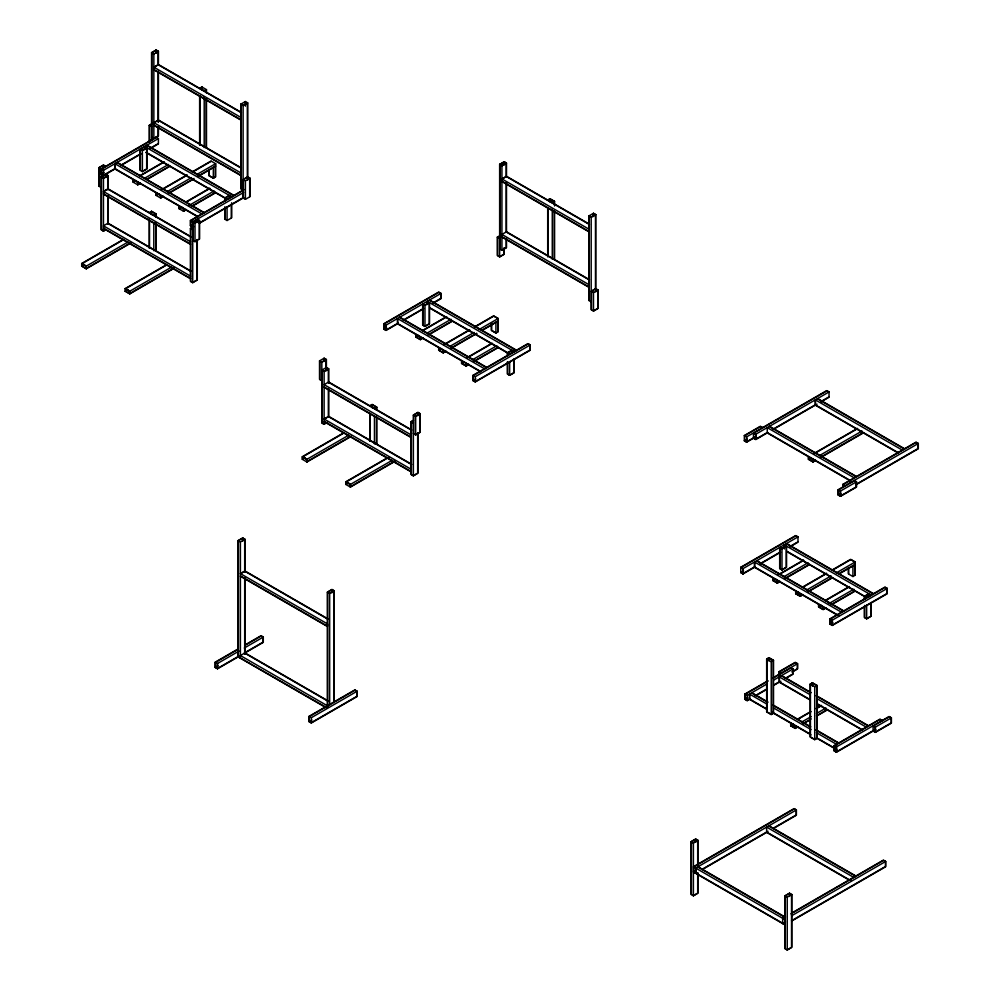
<?xml version="1.0" encoding="UTF-8"?>
<svg xmlns="http://www.w3.org/2000/svg" width="1000" height="1000" viewBox="0 0 1000 1000"><rect width="100%" height="100%" fill="white"/><g stroke="black" fill="none" stroke-linecap="round" stroke-linejoin="round"><path stroke-width="1.5" d="M151.562 140.525L151.562 52.638L156.137 50L158.425 51.325L158.425 65.163M151.85 137.213L151.85 52.638L156.137 50.163M158.425 51.325L153.85 53.963L151.562 52.638M199.625 88.325L201.912 87L206.488 89.637L206.488 92.7M201.912 87.163L199.913 88.325L204.2 90.8L206.2 89.637L206.2 92.7M204.2 90.962L206.488 89.637M149.275 142.287L149.275 125.325L152.7 123.338M152.775 123.462L149.55 125.325L149.55 140.738M101.163 187.512L98.863 186.188L98.863 167.688L103.45 165.05L105.738 166.363M153.85 138.375L158.138 135.9L158.138 126.675M101.163 169.013L158.425 135.9L158.425 126.675M156.25 137.5L101.325 169.225L103.325 170.375L158.4 138.575L158.4 143.863L150.363 148.5M142.375 171.45L146.675 168.975L146.675 147.825L142.375 150.3L142.375 171.612L140.087 170.287L140.087 149.15L142.375 150.475L146.962 147.825L146.962 168.975L142.375 171.612M101.175 168.975L101.175 174.262L104 172.625M115.388 168.375L103.325 175.325L103.325 170.375M120.75 165.275L140.838 153.675M150.225 148.262L158.262 143.613M115.525 168.612L101.163 176.938L103.45 178.263L108.025 175.613L108.025 189.613M120.887 165.525L140.988 153.925M107.737 189.613L107.737 175.613L103.45 178.1L103.45 231.125L101.163 229.8L101.163 168.85L105.45 166.363L103.45 165.212L99.15 167.688L99.15 186.188M243.113 190.075L240.825 188.75L240.825 104.175L245.4 101.538L247.688 102.863L247.688 180.113M241.112 188.75L241.112 104.175L243.113 105.337L247.4 102.863L247.4 178.2M247.688 102.863L243.113 105.5L240.825 104.175M139.9 175.688L163.938 161.812M140.037 175.938L164.075 162.062M133.225 179.537L133.225 182.188L136.037 180.562M144.338 178.412L168.512 164.462M137.662 184.575L140.325 183.038M147 179.188L169.7 166.075M133.225 182.188L137.8 184.825L140.475 183.287M147.15 179.438L169.85 166.325M161.475 189.662L186.925 174.963M192.288 171.875L211.05 161.038L215.625 163.688L215.625 176.9L213.337 178.225L208.75 175.575L208.75 169.537M162.95 189.137L187.075 175.212M192.425 172.125L211.188 161.287M156.113 192.763L156.113 195.4L158.938 193.775M167.25 191.612L191.5 177.613M196.725 174.6L215.625 163.688M163.225 196.25L160.55 197.8L160.55 195.487L156.25 193L156.25 195.312M168.588 193.15L194.037 178.463M198.062 176.137L215.475 166.075L215.475 163.762M105.588 229.713L103.45 230.95L101.438 229.8L101.438 176.938L105.738 174.462L107.737 175.613M103.45 231.125L105.738 229.8M156.113 195.4L160.688 198.038L163.375 196.5M168.725 193.4L192.85 179.475M198.2 176.388L215.625 166.325M149.225 212.625L151.512 211.3L156.088 213.938L156.088 217.025M153.8 215.1L155.8 213.938L155.8 217.025M153.8 215.263L156.088 213.938M185.675 202.113L209.713 188.238M185.825 202.362L209.85 188.487M130.712 243.125L86.275 268.775L81.7 266.137L81.7 263.5L123.438 239.4M129.225 243.663L86.137 268.538L81.85 266.05L81.85 263.738L123.588 239.65M179 205.975L179 208.612L181.812 206.988M81.7 266.137L84.537 264.5M188.925 205.538L214.15 190.963M81.85 263.738L86.137 266.225L128.012 242.037M186.1 209.462L183.438 211.012L183.438 208.7L179.15 206.225L179.15 208.538M191.45 206.388L215.475 192.512M179 208.612L183.575 211.262L186.25 209.713M191.588 206.637L215.625 192.763M249.975 178.175L245.4 180.825L243.113 179.5L247.688 176.863L249.975 178.175L249.975 196.688L245.4 199.325L243.113 198L243.113 105.337M192.738 227.113L190.45 225.787L190.45 220.512L244.037 189.562M190.588 225.712L190.588 220.75L242.838 190.588M190.588 220.75L192.587 221.912L243.65 192.438M190.45 225.787L193.263 224.163M192.712 240.375L195 241.688L199.575 239.05L199.575 220.55L195 223.188L190.45 220.512M199.288 223L243.5 197.475M197.288 239.587L197.288 280.012L192.712 282.663L190.425 281.337L190.425 228.475L193.85 226.5L190.712 228.475L190.712 281.337L192.712 282.488L197 280.012L197 239.587M199.438 223.25L243.65 197.725M224.775 207.1L224.775 219.188L227.062 220.512L231.65 217.862L231.65 202.763M174.2 268.238L129.762 293.888L125.188 291.25L125.188 288.6L166.925 264.5M167.075 264.75L125.337 288.85L129.625 291.325L171.5 267.15M125.188 291.25L128.025 289.613M125.337 291.163L129.625 293.637L174.05 267.987M500.85 235.212L497.35 237.075L497.35 255.575L499.637 256.9L499.637 164.4L504.212 161.75L506.5 163.075L506.5 176.912M499.925 248.975L499.925 164.4L504.212 161.912L506.213 163.075L506.213 176.912M499.925 164.4L501.925 165.55L506.213 163.075M506.5 163.075L501.925 165.712L499.637 164.4M547.7 200.075L549.987 198.75L554.562 201.4L554.562 205.987M554.275 201.4L552.275 202.55L547.987 200.075L549.987 198.912L554.275 201.4L554.275 204.45M552.275 202.712L554.562 201.4M501.925 250.125L506.213 247.65L506.213 238.425M499.637 248.975L501.925 250.287L506.5 247.65L506.5 238.425M499.637 256.737L503.925 254.25L503.925 248.088M321.825 380.7L319.525 379.375L319.525 360.875L324.113 358.237L326.4 359.562L326.4 370.763M398.113 323.438L386.05 330.4L383.762 329.087L383.762 323.8L438.688 292.075L440.988 293.4L440.988 298.688L432.938 303.325M499.637 256.9L504.212 254.25L504.212 248.088M321.825 380.538L319.812 379.375L319.812 360.875L321.825 362.038L326.112 359.562L326.112 370.35M326.4 359.562L321.825 362.2L319.525 360.875M440.988 293.4L385.913 325.2L385.913 330.15L383.9 329L383.9 324.038L438.837 292.325L440.838 293.488L440.838 298.438L434.137 302.312M424.963 305.125L429.25 302.65L429.25 323.8L424.963 326.275L422.962 325.112L422.962 303.975L424.963 305.125L424.963 326.438L422.675 325.112L422.675 303.975L424.963 305.3L429.538 302.65L429.538 323.8L424.963 326.438M383.762 329.087L386.587 327.45M385.913 330.15L397.962 323.188M403.325 320.1L423.425 308.5M403.462 320.35L423.562 308.75M591.188 301.825L588.9 300.5L588.9 215.938L593.475 213.287L595.763 214.613L595.763 291.863M324.113 424.15L322.1 422.987L322.1 370.125L324.113 371.287L328.4 368.812L328.4 382.8M589.188 300.5L589.188 215.938L591.188 217.087L595.475 214.613L595.475 289.962M328.688 368.812L324.113 371.45L321.825 370.125L326.4 367.488L328.688 368.812L328.688 382.8M595.763 214.613L591.188 217.25L588.9 215.938M422.475 330.513L446.512 316.637M422.625 330.763L446.65 316.887M415.8 334.363L415.8 337.013L418.612 335.387M426.912 333.237L451.087 319.275M415.95 336.925L420.238 339.4L422.912 337.863M428.25 334.775L452.287 320.9M415.8 337.013L420.387 339.65L423.05 338.113M429.725 334.263L452.425 321.15M444.05 344.487L469.513 329.787M474.862 326.7L493.625 315.863L498.2 318.512L498.2 331.725L495.913 333.05L491.337 330.4L491.337 324.363M444.2 344.738L469.65 330.037M475.012 326.95L493.762 316.112L498.062 318.587M438.688 347.587L438.688 350.225L441.512 348.6M449.825 346.438L474.087 332.438M479.3 329.425L498.2 318.512M324.25 419.1L328.537 416.625L411.5 464.525M438.837 350.138L443.125 352.625L445.812 351.075M451.163 347.975L476.625 333.288M481.987 330.188L498.062 320.9M438.688 350.225L443.275 352.863L445.95 351.325M451.312 348.225L476.763 333.525M482.125 330.438L498.2 321.15M321.825 362.038L321.825 422.987L324.113 424.312L327.537 422.325M369.888 405.812L372.175 404.487L376.75 407.125L376.75 410.213M374.462 408.45L376.75 407.125M466.925 357.713L490.95 343.837M468.4 357.188L492.438 343.312M461.575 360.8L461.575 363.438L464.4 361.812M351.375 436.312L306.938 461.975L302.362 459.325L302.362 456.688L344.1 432.587M302.512 459.25L302.512 456.938L344.25 432.837M472.688 359.663L496.863 345.712M591.475 309.75L591.475 291.25L595.763 288.775M302.362 459.325L305.2 457.688M468.688 364.288L466.012 365.838L461.725 363.363L461.725 361.05M474.025 361.213L498.062 347.337M461.575 363.438L466.163 366.087L468.825 364.538M474.175 361.463L498.2 347.587M598.05 289.938L593.475 292.575L591.188 291.25L595.763 288.612L598.05 289.938L598.05 308.438L593.475 311.075L591.188 309.75L591.188 217.087M302.512 456.938L306.8 459.412L348.675 435.225M349.888 436.85L306.8 461.725L306.8 459.412L302.362 456.688M507.65 352.863L511.938 350.387L513.938 351.55L509.65 354.025L507.65 352.863L507.65 355.887M473.025 375.337L527.962 343.612L530.25 344.938L530.25 350.225L475.312 381.938L473.025 380.613L473.025 375.337L475.312 376.65L475.312 381.938M475.175 376.737L530.25 344.938M593.475 310.912L597.762 308.438L597.762 289.938M413.375 420.35L411.087 421.662L411.087 474.525L413.375 475.85L413.375 415.062L417.95 412.413L420.238 413.738L420.238 432.238L415.662 434.875L413.375 433.562M473.025 380.613L475.85 378.988M413.663 415.062L417.95 412.575L419.95 413.738L419.95 432.238L415.662 434.712L413.663 433.562L413.663 415.062L415.662 416.213L419.95 413.738M420.238 413.738L415.662 416.375L413.375 415.062M417.663 432.775L417.663 473.2L413.375 475.675L411.375 474.525L411.375 421.662L413.512 420.425M507.362 361.925L507.362 374.012L509.65 375.337L514.225 372.688L514.225 359.1M326.037 707.65L238.113 656.888L238.113 540.6L242.688 537.95L244.975 539.275L244.975 571.838M244.975 539.275L240.4 541.912L238.113 540.6M394.862 461.425L350.425 487.075L345.85 484.438L345.85 481.788L387.587 457.7M346 484.35L346 482.038L389.075 457.163M345.85 484.438L348.688 482.8M346 482.038L350.288 484.513L392.163 460.337M394.712 461.175L350.288 486.825L350.288 484.513M240.55 573.713L244.838 571.237L327.8 619.138M413.375 475.85L417.95 473.2L417.95 432.775M327.375 706.875L327.375 592.137L331.95 589.487L334.237 590.812L334.237 702.45M333.963 702.45L333.963 590.812L329.663 593.288L329.663 705.088M334.237 590.812L329.663 593.45L327.375 592.137M239.05 656.338L217.512 668.775L215.225 667.463L215.225 662.175L238.113 648.962M244.85 645.075L261 635.737L263.288 637.062L263.288 642.35L240.4 655.562L327.525 705.863M238.25 649.2L215.362 662.425L215.362 667.375L217.375 668.525L238.912 656.1M244.988 645.312L261.137 635.988L263.15 637.15L263.15 642.1L244.3 652.987M239.05 651.05L217.375 663.575L217.375 668.525M244.3 648.025L263.288 637.062M215.225 667.463L218.062 665.825M756.312 436.562L746.637 442.15L744.35 440.825L744.35 435.55L760.362 426.3L762.663 427.612M744.488 435.788L760.512 426.538L762.513 427.7M744.35 440.825L747.163 439.212M828.888 392.025L826.888 390.863L753.65 433.15L755.65 434.3L829.038 391.938L829.038 397.225L821.038 401.838M744.488 440.75L746.488 441.9L755.837 436.512M753.65 438.1L755.65 439.263L767.638 432.337M772.962 429.263L815.575 404.663M820.9 401.587L828.888 396.975M755.788 439.513L755.788 434.225L753.5 432.9L753.5 438.188L755.788 439.513L767.775 432.587M773.1 429.513L817.05 404.137M309.062 716.35L354.837 689.925L357.125 691.237L357.125 696.525L311.35 722.962L309.062 721.637L309.062 716.35L311.35 717.675L311.35 722.962M311.212 717.75L357.125 691.237M309.062 721.637L311.9 720M815.062 452.863L857.463 428.387M813.875 453.875L857.6 428.625M808.438 456.688L808.438 459.325L811.225 457.713M819.5 455.588L862.038 431.025M815.512 460.2L812.862 461.725L808.575 459.25L808.575 456.938L812.862 459.412M822.15 456.375L863.225 432.65M808.438 459.325L813.012 461.975L815.662 460.45M820.962 457.388L863.363 432.9M842.763 487.088L842.763 484.438L916.012 442.15L918.3 443.475L918.3 448.762L855.713 484.9M842.913 487.163L842.913 484.688L916.15 442.4L918.15 443.55L918.15 448.512L855.562 484.65M854.212 480.475L856.5 481.8L856.5 487.088L840.475 496.337L838.188 495.012L838.188 489.725L918.3 443.475M856.5 481.8L840.337 491.125L840.337 496.087L838.337 494.925L838.337 489.975L854.35 480.725L856.35 481.875L856.35 486.838L840.337 496.087M838.188 495.012L841 493.387M755.113 566.925L743.062 573.888L740.775 572.562L740.775 567.275L795.7 535.562L797.987 536.888L797.987 542.175L789.95 546.812M797.85 536.962L795.85 535.812L740.913 567.525L742.913 568.675L797.987 536.888M781.975 548.612L786.263 546.138L786.263 567.275L781.975 569.75L779.963 568.6L779.963 547.45L781.975 548.612L781.975 569.925L779.675 568.6L779.675 547.45L781.975 548.775L786.55 546.138L786.55 567.275L781.975 569.925M740.775 572.562L743.587 570.938M740.913 572.475L742.913 573.638L754.975 566.675M760.337 563.575L780.425 551.975M789.812 546.562L797.85 541.925M760.475 563.825L780.575 552.225M778.15 574.763L803.525 560.112M779.638 574.237L803.662 560.363M772.812 577.85L772.812 580.487L775.625 578.862M783.925 576.725L808.1 562.762M779.925 581.35L777.25 582.888L772.962 580.413L772.962 578.1L777.25 580.575M785.263 578.263L809.287 564.388M772.812 580.487L777.387 583.138L780.062 581.587M785.4 578.513L809.438 564.637M802.4 587.2L826.513 573.275M831.875 570.175L850.638 559.35L855.212 561.987L855.212 575.2L852.925 576.525L848.35 573.888L848.35 567.837M802.55 587.438L826.663 573.525M832.025 570.425L850.775 559.6L855.062 562.075L855.062 564.388L838.988 573.663M795.7 591.062L795.7 593.7L798.525 592.075M806.838 589.925L831.1 575.913M836.312 572.9L855.212 561.987M802.812 594.55L800.138 596.1L795.85 593.625L795.85 591.312L800.138 593.787M808.175 591.462L832.288 577.537M795.7 593.7L800.275 596.35L802.962 594.8M808.312 591.712L832.438 577.788M839.137 573.913L855.212 564.637M825.263 600.425L849.3 586.55M825.413 600.675L849.438 586.8M818.587 604.275L818.587 606.925L821.4 605.3M828.512 603.837L853.875 589.188M823.025 609.312L823.025 607L818.737 604.525L818.737 606.838L823.025 609.312L825.7 607.775M831.038 604.688L855.062 590.812M818.587 606.925L823.162 609.562L825.837 608.025M832.513 604.163L855.212 591.062M830.037 618.812L884.963 587.1L887.25 588.425L887.25 593.7L832.325 625.425L830.037 624.1L830.037 618.812L832.325 620.138L832.325 625.425M830.175 619.062L885.113 587.35L887.113 588.5L887.113 593.462L832.175 625.175L830.175 624.012L830.175 619.062L832.175 620.212L887.25 588.425M766.663 659.038L768.95 657.712L773.525 660.35L773.525 713.213L771.237 714.538L766.663 711.888L766.663 659.038L771.237 661.675L773.525 660.35M830.037 624.1L832.862 622.475M773.238 660.35L768.95 657.875L766.95 659.038L766.95 711.888L771.237 714.375L773.238 713.213L773.238 660.35L771.237 661.513L771.237 714.538M864.362 606.925L864.362 617.487L866.65 618.812L871.237 616.175L871.237 602.575M779.25 675.55L779.25 671.587L795.275 662.337L797.562 663.662L797.562 668.95L792.225 672.025M779.4 675.55L779.4 671.838L795.413 662.588L797.425 663.737L797.425 668.7L792.075 671.775M749.9 699.1L747.212 700.662L744.925 699.338L744.925 694.05L767.812 680.837M773.188 677.725L797.562 663.662M749.762 698.863L747.062 700.413L745.062 699.25L745.062 694.3L767.95 681.087M773.337 677.975L790.837 667.875L792.837 669.025M767.4 683.713L747.062 695.462L745.062 694.3M773.988 679.912L792.987 668.95L792.987 674.225L786.25 678.112M744.925 699.338L747.75 697.7M755.138 695.75L767.262 688.75M773.988 684.862L779.375 681.75M784.762 678.65L792.837 673.988M756.637 695.212L767.4 689M774.137 685.113L780.863 681.225M810.15 684.137L812.438 682.825L817.013 685.462L817.013 738.325L814.725 739.638L810.15 737L810.15 684.137L814.725 686.787L817.013 685.462M816.725 685.462L812.438 682.987L810.438 684.137L810.438 737L814.725 739.475L816.725 738.325L816.725 685.462L814.725 686.612L814.725 739.638M797.375 719.275L810.725 711.562M816.062 708.475L821.4 705.4M797.513 719.513L810.863 711.812M816.213 708.725L821.55 705.638M790.7 723.125L790.7 725.763L793.512 724.137M801.8 722L811.15 716.6M816.488 713.512L825.987 708.037M795.125 728.162L795.125 725.85L790.837 723.375L790.837 725.688L795.125 728.162L797.8 726.625M803.138 723.538L811.15 718.913M816.488 715.825L827.175 709.663M790.7 725.763L795.275 728.413L797.938 726.862M803.288 723.787L809.963 719.925M816.637 716.075L827.312 709.912M875.913 729.425L836.475 752.2L834.188 750.875L834.188 745.588L879.963 719.163L882.25 720.475M875.375 729.4L836.325 751.95L834.325 750.788L834.325 745.837L880.1 719.412L882.1 720.562M834.325 745.837L836.325 746.988L889.112 716.513L891.4 717.837L891.4 723.125L875.387 732.375L873.088 731.05L873.088 725.763L875.387 727.087L875.387 732.375M834.188 750.875L837.025 749.237M875.238 727.175L875.238 732.125L891.263 722.875L891.263 717.925L889.262 716.762L873.238 726.012L875.238 727.175L891.4 717.837M697.975 872.962L697.975 893.175L693.4 895.825L691.112 894.5L691.112 841.637L695.688 839L697.975 840.325L697.975 865.2M691.4 894.5L691.4 841.637L695.688 839.163M691.4 841.637L693.4 842.8L697.688 840.325L697.688 865.2M697.975 840.325L693.4 842.962L691.112 841.637M773.562 828.388L796.4 815.212L796.4 809.925L695.55 868.15L695.55 873.112L693.538 871.95L693.538 867L794.25 808.85L796.25 810.013L796.25 814.963L773.425 828.15M766.787 827.188L768.787 826.038L855.763 876.25L853.763 877.4L766.637 827.1L766.637 832.387L849.6 880.288M696.225 870.4L693.4 872.038L784.95 924.887M702.262 869.237L768.05 831.25M702.4 869.475L766.85 832.262M693.4 895.65L697.688 893.175L697.688 872.962M784.95 895.825L789.525 893.175L791.812 894.5L791.812 947.362L787.237 950L784.95 948.675L784.95 895.825L787.237 897.138L791.812 894.5M785.238 948.675L785.238 895.825L789.525 893.337M785.35 916.737L782.663 918.288L782.663 923.575L785.487 921.938M792.062 912.862L883.375 860.138L885.662 861.462L885.662 866.75L791.663 921.012M782.8 918.363L784.812 917.212L697.837 867L695.825 868.15L695.825 873.112L782.8 923.325M782.8 918.538L785.487 916.988M790.863 913.875L883.512 860.387L885.512 861.55L885.512 866.5L791.525 920.763M791.525 915.812L885.662 861.462M787.237 949.837L791.538 947.362L791.538 894.5M593.475 213.45L595.475 214.613M589.462 224.188L506.5 176.287L501.925 178.938L589.038 229.225M589.312 224.438L506.362 176.537L502.062 179.013L502.062 181.325L589.038 231.537M501.925 181.575L588.9 231.788M829.038 391.938L826.75 390.613L746.488 436.95L746.488 441.9M817.588 398.55L904.562 448.762M817.45 398.787L904.425 449.012M902.425 450.163L815.3 399.862L815.3 405.15L898.263 453.05M898.4 452.8L815.438 404.9L815.438 399.95M589.462 279.688L506.5 231.788L501.925 234.438L589.038 284.725M506.362 232.037L589.312 279.938M589.038 287.038L502.062 236.825L502.062 234.513M501.925 237.075L588.9 287.288M499.637 238.238L497.625 237.075L497.625 255.575M591.475 291.25L593.475 292.413L593.475 311.075M497.35 237.075L499.637 238.4M151.85 52.638L153.85 53.8L153.85 138.537L151.562 137.213M241.388 112.438L158.425 64.538L153.85 67.175L240.963 117.475M241.238 112.675L158.287 64.787L153.988 67.263L153.988 69.575L240.963 119.787M153.85 69.825L240.825 120.037M769.525 426.3L856.5 476.512M769.375 426.538L856.35 476.763M854.35 477.912L767.237 427.612L767.237 432.9L850.2 480.8M767.375 432.65L850.337 480.55M842.763 484.438L845.05 485.763M842.913 484.688L844.912 485.838M744.35 435.55L746.637 436.863L746.637 442.15M838.188 489.725L840.475 491.05L840.475 496.337M241.388 167.938L158.425 120.037L153.85 122.675L240.963 172.975M241.238 168.188L158.287 120.288L153.988 122.762L153.988 125.075L240.963 175.287M153.85 125.325L240.825 175.538M149.275 125.325L151.562 126.65M495.913 332.875L491.625 330.4L491.625 322.85M156.113 137.262L158.4 138.575M429.538 300.012L516.512 350.225M429.4 300.262L516.375 350.475L514.362 351.625L427.25 301.337L427.25 304.513M427.25 301.5L429.25 302.65M430.062 307.913L509.012 353.5M429.925 308.163L509.65 354.188M146.962 145.188L233.938 195.4M144.662 146.675L146.675 147.825M231.363 196.725L229.35 195.562L225.062 198.038L225.062 201.062M146.15 152.312L226.438 198.675M146.012 152.562L227.062 199.363M399.787 317.188L486.763 367.4M399.637 317.438L486.613 367.65L484.613 368.812L397.5 318.512L397.5 323.8L480.45 371.688M786.55 543.488L873.525 593.7M786.4 543.737L873.375 593.95M871.375 595.112L784.262 544.812L784.262 548.775M784.262 544.975L786.263 546.138M480.6 371.45L397.638 323.55L397.638 318.587M117.2 162.362L204.175 212.575M787.075 551.4L866.65 597.5L870.95 595.025L868.95 593.875L864.65 596.35L864.65 599.362M786.938 551.638L866.65 597.675M198.012 216.625L115.062 168.725L115.062 163.762L117.062 162.613L204.037 212.825L202.037 213.988L114.913 163.688L114.913 168.975L197.875 216.863M383.762 323.8L386.05 325.112L386.05 330.4M137.662 182.262L133.363 179.788L133.363 182.1M197.288 219.225L199.575 220.55M98.863 167.688L103.475 170.287L103.475 175.575L101.175 174.262M105.738 174.3L108.025 175.613M190.425 228.475L192.712 229.8M756.787 560.675L843.763 610.887M151.512 211.462L155.8 213.938M756.65 560.913L843.625 611.138M190.987 236.725L108.025 188.837L103.45 191.475L190.562 241.775M841.625 612.288L754.5 561.987L754.5 567.275L837.463 615.175M190.837 236.975L107.875 189.075L103.588 191.562L103.588 193.875L190.562 244.088M838.95 615.7L754.65 567.025L754.65 562.075M103.45 194.125L190.425 244.338M740.775 567.275L743.062 568.6L743.062 573.888M190.987 271.087L108.025 223.188L103.45 225.837L190.562 276.137M107.875 223.438L190.837 271.337M190.562 278.45L103.588 228.225L103.588 225.912M103.45 228.475L190.425 278.688M324.113 358.4L326.112 359.562M326.4 367.65L328.4 368.812M411.375 421.662L413.375 422.825M411.087 421.662L413.375 422.987M374.462 408.288L370.175 405.812L372.175 404.65L376.463 407.125L376.463 410.213M411.65 429.925L328.688 382.025L324.113 384.663L411.225 434.963M328.537 382.275L411.5 430.163M324.25 387.062L411.225 437.275M324.113 387.312L411.087 437.525M790.7 667.625L792.987 668.95M81.7 263.5L86.275 266.137L86.275 268.775M125.188 288.6L129.762 291.25L129.762 293.888M779.25 671.587L781.538 672.913M779.4 671.838L781.4 672.987M781.538 675.55L810.975 692.55M816.325 695.638L868.512 725.763M781.4 675.8L810.837 692.8M816.188 695.888L868.375 726.012M411.65 464.275L328.688 416.375L324.113 419.025L411.225 469.325M810.175 694.725L779.25 676.875L779.25 682.163L810.025 699.925M816.712 698.5L866.375 727.175M810.175 699.675L779.4 681.912L779.4 676.95M816.862 703.538L862.35 729.812M816.712 703.787L862.212 730.062M324.25 421.413L411.225 471.637M324.113 421.662L411.087 471.875M751.787 692.725L767.837 702M773.2 705.088L810.662 726.725M816.012 729.812L838.763 742.95M751.637 692.975L767.7 702.25M773.05 705.337L810.512 726.975M815.875 730.062L838.612 743.188M767.038 704.175L749.5 694.05L749.5 699.338L766.888 709.375M773.587 707.962L811.05 729.587M816.4 732.675L836.612 744.35M744.925 694.05L747.212 695.375L747.212 700.662M834.188 745.588L836.475 746.912M767.038 709.137L749.638 699.087L749.638 694.137M772.387 712.225L809.85 733.85M816.538 737.712L833.938 747.763M772.25 712.475L811.05 734.875M816.4 737.962L835.138 748.775M345.85 481.788L350.425 484.438L350.425 487.075M796.4 809.925L794.112 808.6L693.4 866.75L784.95 919.613M768.925 825.788L855.9 876M766.787 832.138L851.087 880.812M333.963 590.812L331.95 589.65L327.663 592.137L327.663 706.875M327.938 618.888L244.975 570.988L240.4 573.638L327.525 623.938L327.525 626.25L240.55 576.025M240.4 576.275L327.375 626.487M785.238 895.825L787.237 896.975L787.237 950M697.975 866.75L784.95 916.963M782.8 923.487L784.812 924.65L784.812 919.688M244.975 652.925L327.938 700.825M244.838 653.175L327.8 701.062M326.188 707.4L238.4 656.888L238.4 540.6L242.688 538.125L244.688 539.275L244.688 571.838M215.225 662.175L217.512 663.487L217.512 668.775M192.587 226.863L192.587 221.912L195 223.162L197.262 219.213L197.288 222.475M870.95 602.575L870.95 616.175L866.65 618.65L864.65 617.487L864.65 605.413M868.95 596.888L868.95 593.7L864.362 596.35L864.362 599.362M866.65 605.05L866.65 618.812M854.925 564.637L854.925 575.2M852.925 565.788L852.925 576.525M848.637 567.837L848.637 573.888M836.475 744.262L836.475 752.2M836.325 746.988L836.325 751.95M832.175 620.212L832.175 625.175M823.162 606.925L823.162 609.562M813.012 459.325L813.012 461.975M812.438 682.825L812.438 686.1M800.275 593.7L800.275 596.35M795.275 725.763L795.275 728.413M789.525 893.175L789.525 896.45M784.4 544.9L784.4 548.612M777.387 580.487L777.387 583.138M768.95 657.712L768.95 660.987M755.65 434.3L755.65 439.263M742.913 568.675L742.913 573.638M695.688 839L695.688 842.275M695.688 868.075L695.688 873.35M693.4 842.8L693.4 895.825M593.475 213.287L593.475 216.525M554.562 212.113L554.562 259.538M554.275 210.575L554.275 259.538M552.275 208.837L552.275 259.163M549.987 198.75L549.987 201.975M547.987 207.725L547.987 256.688M547.7 207.725L547.7 256.688M513.938 359.1L513.938 372.688L509.65 375.163L507.65 374.012L507.65 361.925M511.938 353.413L511.938 350.225L507.362 352.863L507.362 355.887M509.65 361.575L509.65 375.337M506.5 183.062L506.5 232.275M506.213 183.062L506.213 232.275M504.212 161.75L504.212 164.988M501.925 165.55L501.925 250.287M497.912 321.15L497.912 331.725M495.913 322.312L495.913 333.05M466.163 363.438L466.163 366.087M443.275 350.225L443.275 352.863M443.125 350.312L443.125 352.625M420.387 339.65L420.387 337.013L420.238 339.4M417.95 412.413L417.95 415.662M415.662 416.213L415.662 434.875M376.75 417.925L376.75 444.125M376.463 416.375L376.463 444.125M374.462 416L374.462 443.913M372.175 404.487L372.175 407.738M370.175 413.512L370.175 441.262M369.888 413.512L369.888 441.262M331.95 589.487L331.95 592.762M328.688 389.012L328.688 417M328.4 389.012L328.4 417M324.113 358.237L324.113 361.488M324.113 371.287L324.113 424.312M306.938 459.325L306.938 461.975M249.688 196.688L249.688 178.175L247.688 177.025L243.4 179.5L243.4 198M245.4 101.538L245.4 106.15M245.4 180.662L245.4 199.325M244.975 578.038L244.975 654.013M244.688 578.038L244.688 654.013M242.688 537.95L242.688 541.225M240.4 541.75L240.4 658.213M231.363 204.275L231.363 217.862M229.35 198.588L229.35 195.4L224.775 198.038L224.775 201.062M227.062 206.75L227.062 220.512M225.062 207.1L225.062 219.188M213.337 178.225L213.337 167.488L215.338 166.325L215.338 176.9L213.337 178.062L209.037 175.575L209.037 169.537M206.488 98.825L206.488 147.787M206.2 98.825L206.2 147.787M204.2 96.925L204.2 147.575M201.912 87L201.912 90.225M199.913 95.975L199.913 144.938M199.625 95.975L199.625 144.938M199.288 239.05L199.288 220.55L197.288 219.387L193 221.875L193 240.375M195 223.025L195 241.688M192.738 221.825L192.712 282.663M183.575 208.612L183.575 211.262M160.688 195.4L160.688 198.038M158.425 71.312L158.425 122.05M158.138 51.325L158.138 65.163M158.138 71.312L158.138 122.05M156.137 50L156.137 53.238M156.088 223.188L156.088 250.938M155.8 223.188L155.8 250.938M153.8 222.8L153.8 250.725M151.512 211.3L151.512 214.55M149.512 220.325L149.512 248.075M149.225 218.787L149.225 248.075M144.812 146.588L144.812 149.062M144.662 149.688L144.662 146.512L231.788 196.8L233.787 195.65L146.812 145.438L140.375 149.15L140.375 170.287M137.8 182.188L137.8 184.825M129.625 291.325L129.625 293.637M108.025 195.825L108.025 223.812M107.737 195.825L107.737 223.812M105.738 174.075L105.738 177.575M103.45 165.05L103.45 168.3M86.137 266.225L86.137 268.538M528.1 343.862L473.162 375.575L473.162 380.538L475.175 381.688L530.1 349.975L530.1 345.025L528.1 343.862M354.988 690.175L309.212 716.6L309.212 721.55L311.212 722.712L356.987 696.287L356.987 691.325L354.988 690.175"/></g></svg>
